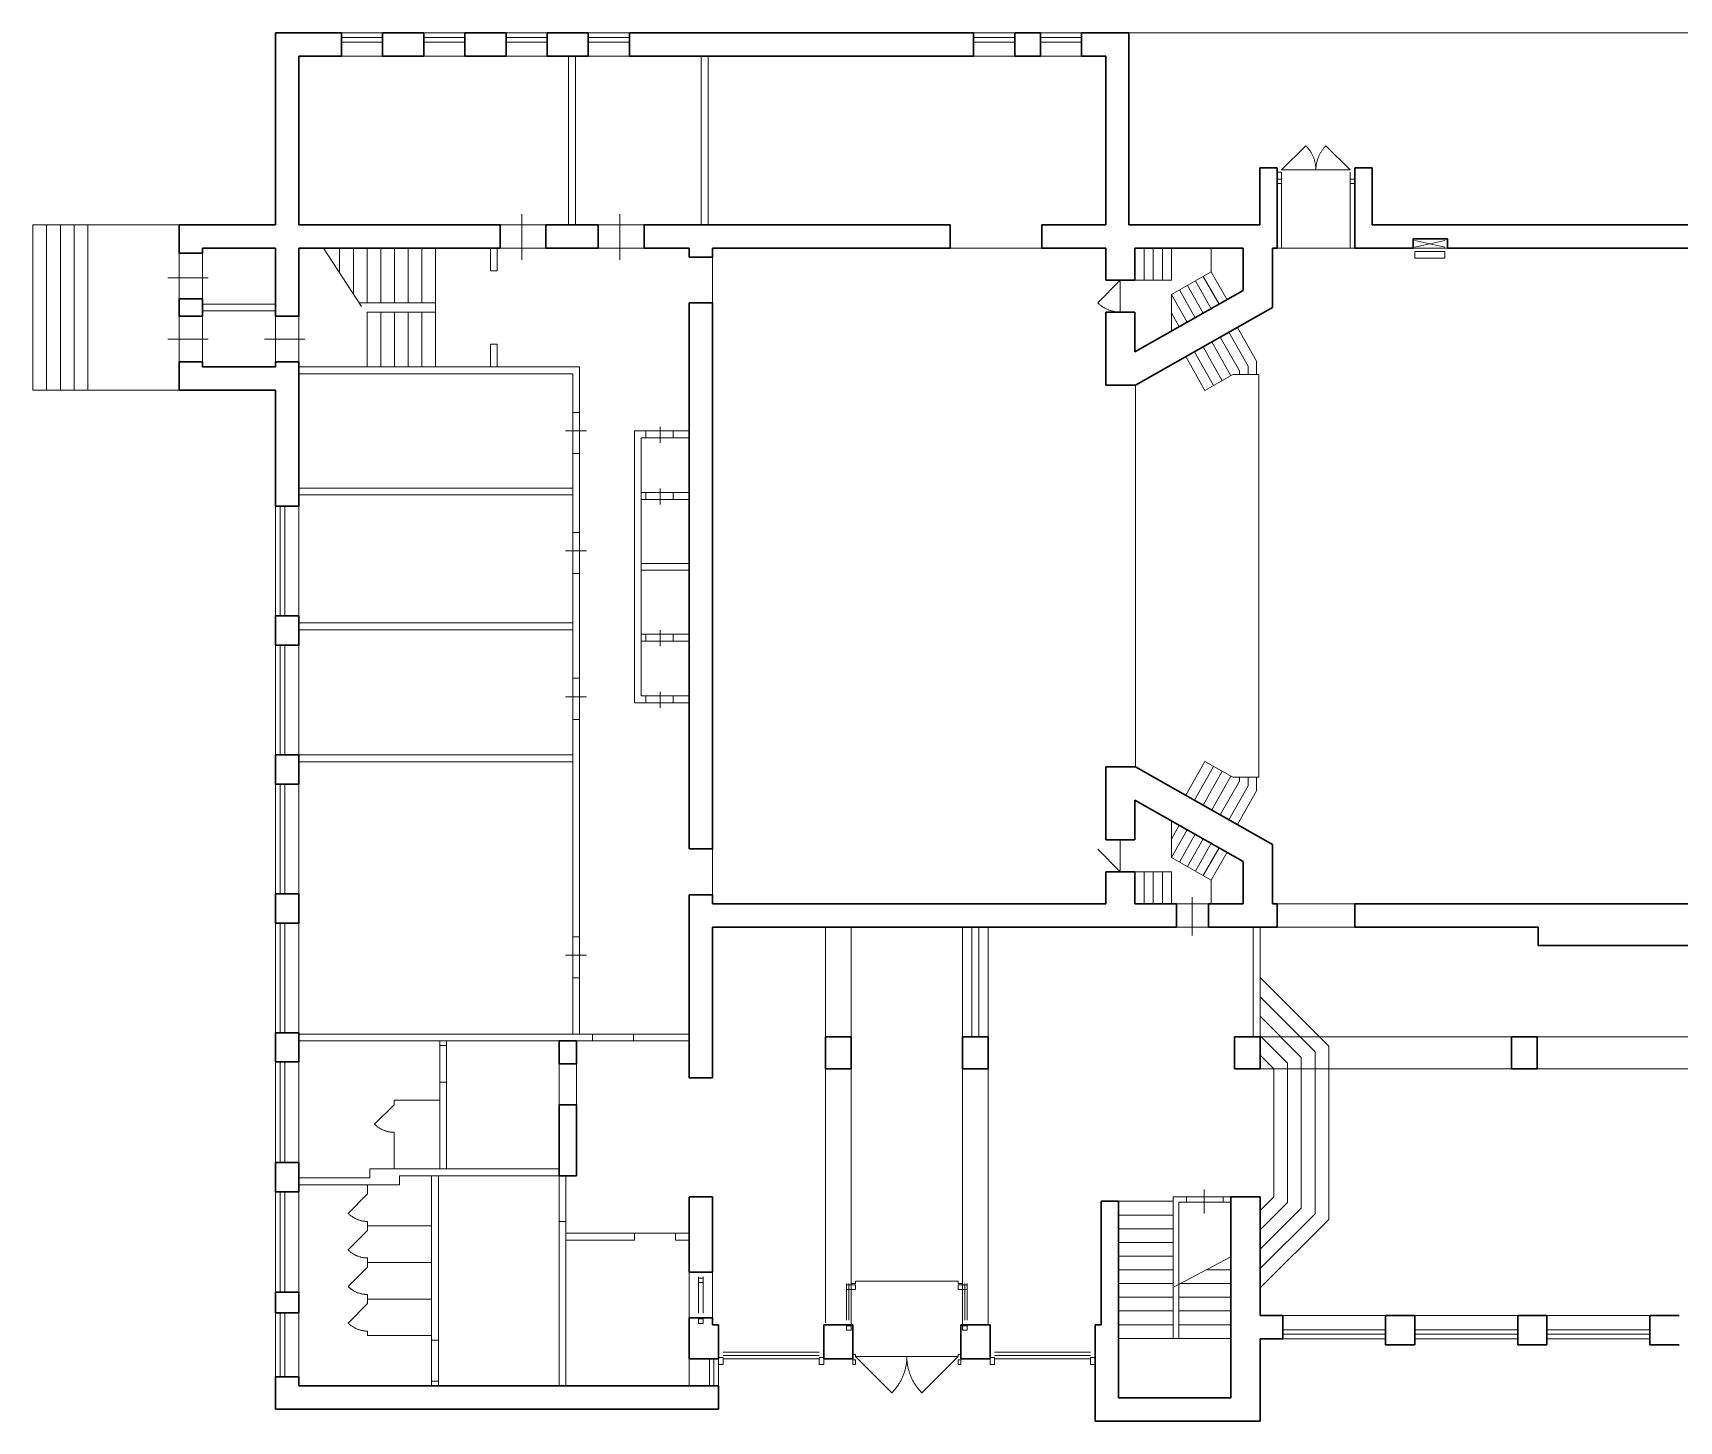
# Model space of a CAD drawing. Header units: metres. Extents: x 10.2 to 70.4, y 20.5 to 55.4.
# Drawn here: x 10.22 to 46.24, y 22.77 to 53.15 of the extents above; entities that cross this region are included whole.
import ezdxf

# ---------------------------------------------------------------- set-up
doc = ezdxf.new("R2010")
doc.units = ezdxf.units.M
doc.header["$MEASUREMENT"] = 0
doc.linetypes.add('DGN Style 3', pattern=[38.235453, 27.311038, -10.924415])

msp = doc.modelspace()

# ---------------------------------------------------------------- linework, layer by layer
at = {"color": 7, "linetype": 'Continuous', "lineweight": 30}
for p, q in [((15.535, 53.153), (16.975, 53.153)), ((15.535, 53.153), (15.535, 48.953)), ((16.975, 53.153), (16.975, 52.643)), ((17.875, 53.153), (17.875, 52.643)), ((17.875, 53.153), (18.775, 53.153)), ((18.775, 53.153), (18.775, 52.643)), ((19.675, 53.153), (19.675, 52.643)), ((19.675, 53.153), (20.575, 53.153)), ((20.575, 53.153), (20.575, 52.643)), ((21.475, 53.153), (21.475, 52.643)), ((21.475, 53.153), (22.375, 53.153)), ((22.375, 53.153), (22.375, 52.643)), ((23.275, 53.153), (23.275, 52.643)), ((23.275, 53.153), (30.805, 53.153)), ((30.805, 53.153), (30.805, 52.643)), ((31.705, 53.153), (32.267, 53.153)), ((31.705, 53.153), (31.705, 52.643)), ((32.267, 53.153), (32.267, 52.643)), ((33.167, 53.153), (33.167, 52.643)), ((33.167, 53.153), (34.205, 53.153)), ((34.205, 53.153), (34.205, 48.953)), ((16.045, 52.643), (16.975, 52.643)), ((16.045, 52.643), (16.045, 48.953)), ((17.875, 52.643), (18.775, 52.643)), ((19.675, 52.643), (20.575, 52.643)), ((21.475, 52.643), (22.375, 52.643)), ((23.275, 52.643), (30.805, 52.643)), ((31.705, 52.643), (32.267, 52.643)), ((33.167, 52.643), (33.695, 52.643)), ((33.695, 52.643), (33.695, 48.953)), ((37.065, 50.203), (37.445, 50.203)), ((37.065, 50.203), (37.065, 48.953)), ((37.445, 50.203), (37.445, 48.443)), ((39.145, 50.203), (39.145, 48.443)), ((39.145, 50.203), (39.525, 50.203)), ((39.525, 50.203), (39.525, 48.953)), ((13.425, 48.953), (15.535, 48.953)), ((13.425, 48.953), (13.425, 48.333)), ((16.045, 48.953), (20.445, 48.953)), ((20.445, 48.953), (20.445, 48.443)), ((21.445, 48.953), (21.445, 48.443)), ((21.445, 48.953), (22.595, 48.953)), ((22.595, 48.953), (22.595, 48.443)), ((23.595, 48.953), (23.595, 48.443)), ((23.595, 48.953), (30.295, 48.953)), ((30.295, 48.953), (30.295, 48.443)), ((32.295, 48.953), (32.295, 48.443)), ((32.295, 48.953), (33.695, 48.953)), ((34.205, 48.953), (37.065, 48.953)), ((39.525, 48.953), (48.815, 48.953)), ((40.425, 48.643), (40.425, 48.443)), ((40.425, 48.643), (41.175, 48.643)), ((41.175, 48.643), (41.175, 48.443)), ((13.935, 48.333), (13.425, 48.333)), ((13.935, 48.443), (15.535, 48.443)), ((13.935, 48.443), (13.935, 48.333)), ((15.535, 48.443), (15.535, 46.953)), ((16.045, 48.443), (16.045, 46.953)), ((16.045, 48.443), (20.445, 48.443)), ((21.445, 48.443), (22.595, 48.443)), ((23.595, 48.443), (24.585, 48.443)), ((24.585, 48.443), (24.585, 48.243)), ((25.095, 48.443), (25.095, 48.243)), ((25.095, 48.443), (30.295, 48.443)), ((32.295, 48.443), (33.695, 48.443)), ((33.695, 48.443), (33.695, 47.743)), ((34.335, 48.443), (34.335, 47.743)), ((34.335, 48.443), (36.705, 48.443)), ((36.705, 48.443), (36.705, 47.516)), ((37.345, 48.443), (37.345, 47.143)), ((37.345, 48.443), (37.445, 48.443)), ((39.145, 48.443), (40.425, 48.443)), ((41.175, 48.443), (49.265, 48.443)), ((24.585, 48.243), (25.095, 48.243)), ((33.695, 47.743), (34.335, 47.743)), ((13.935, 47.333), (13.425, 47.333)), ((13.425, 47.333), (13.425, 46.953)), ((13.935, 47.333), (13.935, 46.953)), ((24.585, 47.243), (25.095, 47.243)), ((24.585, 47.243), (24.585, 35.293)), ((25.095, 47.243), (25.095, 35.293)), ((36.705, 47.516), (34.335, 46.173)), ((13.935, 46.953), (13.425, 46.953)), ((16.045, 46.953), (15.535, 46.953)), ((33.695, 47.043), (34.335, 47.043)), ((33.695, 47.043), (33.695, 45.443)), ((34.335, 47.043), (34.335, 46.173)), ((37.345, 47.143), (34.345, 45.443)), ((13.935, 45.953), (13.425, 45.953)), ((13.425, 45.953), (13.425, 45.333)), ((13.935, 45.953), (13.935, 45.843)), ((15.535, 45.843), (13.935, 45.843)), ((15.535, 45.953), (15.535, 45.843)), ((16.045, 45.953), (15.535, 45.953)), ((16.045, 45.953), (16.045, 42.793)), ((33.695, 45.443), (34.345, 45.443)), ((15.535, 45.333), (13.425, 45.333)), ((15.535, 45.333), (15.535, 42.793)), ((16.045, 42.793), (15.535, 42.793)), ((16.045, 40.393), (15.535, 40.393)), ((15.535, 40.393), (15.535, 39.753)), ((16.045, 40.393), (16.045, 39.753)), ((16.045, 39.753), (15.535, 39.753)), ((16.045, 37.353), (15.535, 37.353)), ((15.535, 37.353), (15.535, 36.713)), ((16.045, 37.353), (16.045, 36.713)), ((33.695, 37.093), (34.345, 37.093)), ((33.695, 35.493), (33.695, 37.093)), ((37.345, 35.393), (34.345, 37.093)), ((16.045, 36.713), (15.535, 36.713)), ((36.705, 35.02), (34.335, 36.363)), ((34.335, 35.493), (34.335, 36.363)), ((33.695, 35.493), (34.335, 35.493)), ((37.345, 34.093), (37.345, 35.393)), ((24.585, 35.293), (25.095, 35.293)), ((36.705, 34.093), (36.705, 35.02)), ((33.695, 34.793), (34.335, 34.793)), ((33.695, 34.093), (33.695, 34.793)), ((34.335, 34.093), (34.335, 34.793)), ((16.045, 34.313), (15.535, 34.313)), ((15.535, 34.313), (15.535, 33.673)), ((16.045, 34.313), (16.045, 33.673)), ((24.585, 34.293), (25.095, 34.293)), ((24.585, 34.293), (24.585, 30.283)), ((25.095, 34.293), (25.095, 34.093)), ((25.095, 34.093), (33.695, 34.093)), ((34.335, 34.093), (35.243, 34.093)), ((35.243, 34.093), (35.243, 33.583)), ((35.943, 34.093), (35.943, 33.583)), ((35.943, 34.093), (36.705, 34.093)), ((37.345, 34.093), (37.445, 34.093)), ((37.445, 33.583), (37.445, 34.093)), ((39.145, 33.583), (39.145, 34.093)), ((39.145, 34.093), (49.265, 34.093)), ((16.045, 33.673), (15.535, 33.673)), ((25.095, 33.583), (35.243, 33.583)), ((25.095, 33.583), (25.095, 30.283)), ((35.943, 33.583), (37.445, 33.583)), ((39.145, 33.583), (43.155, 33.583)), ((43.155, 33.583), (43.155, 33.183)), ((43.155, 33.183), (48.955, 33.183)), ((16.045, 31.273), (15.535, 31.273)), ((15.535, 31.273), (15.535, 30.633)), ((16.045, 31.273), (16.045, 30.633)), ((21.735, 31.093), (21.735, 30.593)), ((21.735, 31.093), (22.115, 31.093)), ((22.115, 31.093), (22.115, 30.593)), ((27.565, 31.183), (28.125, 31.183)), ((27.565, 31.183), (27.565, 30.483)), ((28.125, 31.183), (28.125, 30.483)), ((30.565, 31.183), (31.125, 31.183)), ((30.565, 31.183), (30.565, 30.483)), ((31.125, 31.183), (31.125, 30.483)), ((36.515, 31.183), (37.075, 31.183)), ((36.515, 31.183), (36.515, 30.483)), ((37.075, 31.183), (37.075, 30.483)), ((42.575, 31.183), (43.135, 31.183)), ((42.575, 31.183), (42.575, 30.483)), ((43.135, 31.183), (43.135, 30.483)), ((15.535, 30.633), (16.045, 30.633)), ((21.735, 30.593), (22.115, 30.593)), ((24.585, 30.283), (25.095, 30.283)), ((27.565, 30.483), (28.125, 30.483)), ((30.565, 30.483), (31.125, 30.483)), ((36.515, 30.483), (37.075, 30.483)), ((42.575, 30.483), (43.135, 30.483)), ((21.735, 29.693), (22.115, 29.693)), ((21.735, 29.693), (21.735, 28.143)), ((22.115, 29.693), (22.115, 28.143)), ((15.535, 28.433), (16.045, 28.433)), ((15.535, 28.433), (15.535, 27.793)), ((16.045, 28.433), (16.045, 27.793)), ((21.735, 28.143), (22.115, 28.143)), ((15.535, 27.793), (16.045, 27.793)), ((24.585, 27.683), (25.095, 27.683)), ((24.585, 27.683), (24.585, 26.033)), ((25.095, 27.683), (25.095, 26.033)), ((33.595, 27.583), (33.595, 24.883)), ((33.975, 27.583), (33.595, 27.583)), ((33.975, 27.583), (33.975, 23.283)), ((36.435, 27.683), (37.075, 27.683)), ((36.435, 27.683), (36.435, 23.283)), ((37.075, 27.683), (37.075, 25.083)), ((24.585, 26.033), (25.095, 26.033)), ((15.535, 25.593), (16.045, 25.593)), ((15.535, 25.593), (15.535, 25.143)), ((16.045, 25.593), (16.045, 25.143)), ((15.535, 25.143), (16.045, 25.143)), ((24.585, 25.033), (25.095, 25.033)), ((24.585, 25.033), (24.585, 24.133)), ((25.095, 25.033), (25.095, 24.883)), ((25.095, 24.883), (25.225, 24.883)), ((25.225, 24.883), (25.225, 24.133)), ((27.525, 24.883), (27.525, 24.133)), ((27.525, 24.883), (28.165, 24.883)), ((28.165, 24.883), (28.165, 24.133)), ((30.525, 24.883), (30.525, 24.133)), ((31.165, 24.883), (30.525, 24.883)), ((31.165, 24.883), (31.165, 24.133)), ((33.595, 24.883), (33.465, 24.883)), ((33.465, 24.883), (33.465, 22.773)), ((37.075, 25.083), (37.57, 25.083)), ((37.57, 25.083), (37.57, 24.573)), ((39.82, 25.083), (39.82, 24.443)), ((39.82, 25.083), (40.46, 25.083)), ((40.46, 25.083), (40.46, 24.443)), ((42.71, 25.083), (42.71, 24.443)), ((42.71, 25.083), (43.35, 25.083)), ((43.35, 25.083), (43.35, 24.443)), ((45.6, 25.083), (45.6, 24.443)), ((45.6, 25.083), (46.24, 25.083)), ((37.075, 24.573), (37.57, 24.573)), ((37.075, 24.573), (37.075, 22.773)), ((25.225, 24.133), (24.585, 24.133)), ((27.525, 24.133), (28.165, 24.133)), ((31.165, 24.133), (30.525, 24.133)), ((39.82, 24.443), (40.46, 24.443)), ((42.71, 24.443), (43.35, 24.443)), ((45.6, 24.443), (46.24, 24.443)), ((15.535, 23.743), (16.045, 23.743)), ((15.535, 23.743), (15.535, 23.033)), ((16.045, 23.743), (16.045, 23.543)), ((16.045, 23.543), (25.225, 23.543)), ((25.225, 23.543), (25.225, 23.033)), ((33.975, 23.283), (36.435, 23.283)), ((15.535, 23.033), (25.225, 23.033)), ((33.465, 22.773), (37.075, 22.773))]:
    msp.add_line(p, q, dxfattribs=at)
at = {"color": 7, "linetype": 'Continuous', "lineweight": 0}
for p, q in [((16.975, 53.153), (17.875, 53.153)), ((16.975, 53.053), (17.875, 53.053)), ((16.975, 52.953), (17.875, 52.953)), ((18.775, 53.153), (19.675, 53.153)), ((18.775, 53.053), (19.675, 53.053)), ((18.775, 52.953), (19.675, 52.953)), ((20.575, 53.153), (21.475, 53.153)), ((20.575, 53.053), (21.475, 53.053)), ((20.575, 52.953), (21.475, 52.953)), ((22.375, 53.153), (23.275, 53.153)), ((22.375, 53.053), (23.275, 53.053)), ((22.375, 52.953), (23.275, 52.953)), ((30.805, 53.153), (31.705, 53.153)), ((30.805, 53.053), (31.705, 53.053)), ((30.805, 52.953), (31.705, 52.953)), ((32.267, 53.153), (33.167, 53.153)), ((32.267, 53.053), (33.167, 53.053)), ((32.267, 52.953), (33.167, 52.953)), ((34.205, 53.153), (57.655, 53.153)), ((17.875, 52.643), (16.975, 52.643)), ((19.675, 52.643), (18.775, 52.643)), ((21.475, 52.643), (20.575, 52.643)), ((23.275, 52.643), (22.375, 52.643)), ((31.705, 52.643), (30.805, 52.643)), ((33.167, 52.643), (32.267, 52.643)), ((37.545, 50.153), (38.075, 50.683)), ((38.086, 50.672), (38.075, 50.683)), ((38.097, 50.66), (38.086, 50.672)), ((38.108, 50.648), (38.097, 50.66)), ((38.118, 50.636), (38.108, 50.648)), ((38.128, 50.624), (38.118, 50.636)), ((38.138, 50.612), (38.128, 50.624)), ((38.148, 50.599), (38.138, 50.612)), ((38.157, 50.586), (38.148, 50.599)), ((38.166, 50.573), (38.157, 50.586)), ((38.175, 50.56), (38.166, 50.573)), ((38.183, 50.546), (38.175, 50.56)), ((38.192, 50.533), (38.183, 50.546)), ((38.2, 50.519), (38.192, 50.533)), ((38.207, 50.505), (38.2, 50.519)), ((38.215, 50.491), (38.207, 50.505)), ((38.222, 50.476), (38.215, 50.491)), ((38.228, 50.462), (38.222, 50.476)), ((38.235, 50.447), (38.228, 50.462)), ((38.241, 50.433), (38.235, 50.447)), ((38.247, 50.418), (38.241, 50.433)), ((38.349, 50.433), (38.343, 50.418)), ((38.355, 50.447), (38.349, 50.433)), ((38.361, 50.462), (38.355, 50.447)), ((38.368, 50.476), (38.361, 50.462)), ((38.375, 50.491), (38.368, 50.476)), ((38.382, 50.505), (38.375, 50.491)), ((38.39, 50.519), (38.382, 50.505)), ((38.398, 50.533), (38.39, 50.519)), ((38.406, 50.546), (38.398, 50.533)), ((38.415, 50.56), (38.406, 50.546)), ((38.423, 50.573), (38.415, 50.56)), ((38.432, 50.586), (38.423, 50.573)), ((38.442, 50.599), (38.432, 50.586)), ((38.451, 50.612), (38.442, 50.599)), ((38.461, 50.624), (38.451, 50.612)), ((38.471, 50.636), (38.461, 50.624)), ((38.482, 50.648), (38.471, 50.636)), ((38.492, 50.66), (38.482, 50.648)), ((38.503, 50.672), (38.492, 50.66)), ((38.514, 50.683), (38.503, 50.672)), ((38.514, 50.683), (39.045, 50.153)), ((37.545, 50.153), (39.045, 50.153)), ((38.252, 50.403), (38.247, 50.418)), ((38.257, 50.388), (38.252, 50.403)), ((38.262, 50.373), (38.257, 50.388)), ((38.266, 50.357), (38.262, 50.373)), ((38.271, 50.342), (38.266, 50.357)), ((38.274, 50.326), (38.271, 50.342)), ((38.278, 50.311), (38.274, 50.326)), ((38.281, 50.295), (38.278, 50.311)), ((38.284, 50.28), (38.281, 50.295)), ((38.287, 50.264), (38.284, 50.28)), ((38.289, 50.248), (38.287, 50.264)), ((38.291, 50.232), (38.289, 50.248)), ((38.292, 50.217), (38.291, 50.232)), ((38.293, 50.201), (38.292, 50.217)), ((38.294, 50.185), (38.293, 50.201)), ((38.295, 50.169), (38.294, 50.185)), ((38.296, 50.201), (38.295, 50.185)), ((38.295, 50.185), (38.295, 50.169)), ((38.295, 50.153), (38.295, 50.169)), ((38.295, 50.169), (38.295, 50.153)), ((38.298, 50.217), (38.296, 50.201)), ((38.299, 50.232), (38.298, 50.217)), ((38.301, 50.248), (38.299, 50.232)), ((38.303, 50.264), (38.301, 50.248)), ((38.306, 50.28), (38.303, 50.264)), ((38.308, 50.295), (38.306, 50.28)), ((38.312, 50.311), (38.308, 50.295)), ((38.315, 50.326), (38.312, 50.311)), ((38.319, 50.342), (38.315, 50.326)), ((38.323, 50.357), (38.319, 50.342)), ((38.328, 50.373), (38.323, 50.357)), ((38.333, 50.388), (38.328, 50.373)), ((38.338, 50.403), (38.333, 50.388)), ((38.343, 50.418), (38.338, 50.403)), ((20.918, 49.186), (20.918, 48.186)), ((23.068, 49.186), (23.068, 48.186)), ((13.425, 48.953), (10.225, 48.953)), ((10.225, 48.953), (10.225, 45.333)), ((10.525, 48.953), (10.525, 45.333)), ((10.825, 48.953), (10.825, 45.333)), ((11.125, 48.953), (11.125, 45.333)), ((11.425, 48.953), (11.425, 45.333)), ((20.445, 48.953), (21.445, 48.953)), ((22.595, 48.953), (23.595, 48.953)), ((13.425, 48.333), (13.425, 47.333)), ((13.935, 47.333), (13.935, 48.333)), ((17.417, 47.167), (16.584, 48.443)), ((16.935, 48.443), (16.935, 47.906)), ((17.235, 48.443), (17.235, 47.446)), ((17.535, 48.443), (17.535, 47.243)), ((17.835, 48.443), (17.835, 47.243)), ((18.135, 48.443), (18.135, 47.243)), ((18.435, 48.443), (18.435, 47.243)), ((18.735, 48.443), (18.735, 47.243)), ((19.035, 48.443), (19.035, 45.843)), ((21.445, 48.443), (20.445, 48.443)), ((23.595, 48.443), (22.595, 48.443)), ((30.295, 48.443), (32.295, 48.443)), ((34.535, 48.443), (34.535, 47.743)), ((34.735, 48.443), (34.735, 47.743)), ((34.935, 48.443), (34.935, 47.743)), ((35.135, 48.443), (35.135, 47.743)), ((36.005, 48.443), (36.005, 47.924)), ((37.545, 48.443), (39.045, 48.443)), ((40.425, 48.443), (41.175, 48.443)), ((40.459, 48.611), (41.114, 48.462)), ((41.114, 48.611), (40.459, 48.462)), ((25.095, 48.243), (25.095, 47.243)), ((36.005, 47.924), (35.135, 47.431)), ((36.005, 47.924), (36.35, 47.315)), ((14.062, 47.792), (13.179, 47.792)), ((34.015, 47.743), (33.52, 47.248)), ((34.015, 47.743), (34.015, 47.043)), ((34.335, 47.743), (35.135, 47.743)), ((35.483, 47.628), (35.828, 47.019)), ((35.657, 47.727), (36.002, 47.118)), ((35.831, 47.825), (36.176, 47.216)), ((17.367, 47.243), (19.035, 47.243)), ((33.52, 47.248), (33.531, 47.237)), ((33.531, 47.237), (33.542, 47.227)), ((33.542, 47.227), (33.553, 47.217)), ((33.553, 47.217), (33.565, 47.207)), ((33.565, 47.207), (33.577, 47.197)), ((33.577, 47.197), (33.589, 47.188)), ((33.589, 47.188), (33.601, 47.178)), ((35.132, 46.625), (35.135, 47.431)), ((35.135, 47.431), (35.48, 46.822)), ((35.309, 47.529), (35.654, 46.92)), ((13.425, 46.953), (13.425, 45.953)), ((13.935, 46.953), (13.935, 45.953)), ((15.535, 46.953), (15.535, 45.953)), ((16.045, 46.953), (16.045, 45.953)), ((17.535, 47.043), (17.535, 45.843)), ((17.535, 47.043), (19.035, 47.043)), ((17.835, 47.043), (17.835, 45.843)), ((18.135, 47.043), (18.135, 45.843)), ((18.435, 47.043), (18.435, 45.843)), ((18.735, 47.043), (18.735, 45.843)), ((33.601, 47.178), (33.613, 47.17)), ((33.613, 47.17), (33.626, 47.161)), ((33.626, 47.161), (33.639, 47.153)), ((33.639, 47.153), (33.652, 47.145)), ((33.652, 47.145), (33.665, 47.137)), ((33.665, 47.137), (33.678, 47.129)), ((33.678, 47.129), (33.692, 47.122)), ((33.692, 47.122), (33.705, 47.115)), ((33.705, 47.115), (33.719, 47.109)), ((33.719, 47.109), (33.733, 47.102)), ((33.733, 47.102), (33.747, 47.096)), ((33.747, 47.096), (33.761, 47.091)), ((33.761, 47.091), (33.775, 47.085)), ((33.775, 47.085), (33.79, 47.08)), ((33.79, 47.08), (33.804, 47.075)), ((33.804, 47.075), (33.819, 47.071)), ((33.819, 47.071), (33.834, 47.067)), ((33.834, 47.067), (33.848, 47.063)), ((33.848, 47.063), (33.863, 47.06)), ((33.863, 47.06), (33.878, 47.056)), ((33.878, 47.056), (33.893, 47.054)), ((33.893, 47.054), (33.908, 47.051)), ((33.908, 47.051), (33.923, 47.049)), ((33.923, 47.049), (33.939, 47.047)), ((33.939, 47.047), (33.954, 47.046)), ((33.954, 47.046), (33.969, 47.044)), ((33.969, 47.044), (33.984, 47.044)), ((33.984, 47.044), (34, 47.043)), ((34, 47.043), (34.015, 47.043)), ((35.133, 47.028), (35.306, 46.723)), ((36.621, 45.756), (36.202, 46.495)), ((36.81, 45.863), (36.391, 46.602)), ((36.998, 45.97), (36.579, 46.709)), ((14.062, 46.447), (13.179, 46.447)), ((16.172, 46.447), (15.289, 46.447)), ((36.056, 45.435), (35.637, 46.175)), ((36.244, 45.542), (35.825, 46.282)), ((36.433, 45.649), (36.014, 46.389)), ((35.867, 45.329), (35.448, 46.068)), ((36.621, 45.756), (36.621, 45.674)), ((36.81, 45.863), (36.81, 45.674)), ((36.998, 45.97), (36.998, 45.674)), ((34.345, 45.443), (34.345, 37.093)), ((36.476, 45.674), (35.867, 45.329)), ((36.476, 45.674), (37.046, 45.674)), ((13.425, 45.333), (10.225, 45.333)), ((22.035, 44.846), (22.035, 43.946)), ((22.185, 43.946), (22.185, 44.846)), ((21.877, 44.442), (22.338, 44.442)), ((24.235, 44.443), (23.635, 44.443)), ((23.946, 44.533), (23.946, 44.184)), ((23.635, 44.293), (24.235, 44.293)), ((24.235, 43.093), (23.635, 43.093)), ((23.635, 42.943), (24.235, 42.943)), ((23.946, 43.183), (23.946, 42.834)), ((15.535, 42.793), (15.535, 40.393)), ((15.635, 42.793), (15.635, 40.393)), ((15.735, 42.793), (15.735, 40.393)), ((16.045, 42.793), (16.045, 40.393)), ((22.035, 42.222), (22.035, 41.322)), ((22.185, 41.322), (22.185, 42.222)), ((21.877, 41.818), (22.338, 41.818)), ((24.235, 39.993), (23.635, 39.993)), ((23.946, 40.083), (23.946, 39.734)), ((15.535, 39.753), (15.535, 37.353)), ((15.635, 39.753), (15.635, 37.353)), ((15.735, 39.753), (15.735, 37.353)), ((16.045, 39.753), (16.045, 37.353)), ((23.635, 39.843), (24.235, 39.843)), ((22.035, 39.03), (22.035, 38.13)), ((22.185, 38.13), (22.185, 39.03)), ((21.877, 38.626), (22.338, 38.626)), ((24.235, 38.643), (23.635, 38.643)), ((23.946, 38.733), (23.946, 38.384)), ((23.635, 38.493), (24.235, 38.493)), ((35.867, 37.207), (35.448, 36.468)), ((36.056, 37.1), (35.637, 36.361)), ((36.476, 36.862), (35.867, 37.207)), ((36.244, 36.994), (35.825, 36.254)), ((36.433, 36.887), (36.014, 36.147)), ((36.621, 36.78), (36.202, 36.04)), ((36.476, 36.862), (37.046, 36.862)), ((36.621, 36.78), (36.621, 36.862)), ((36.81, 36.673), (36.81, 36.862)), ((36.998, 36.566), (36.998, 36.862)), ((15.535, 36.713), (15.535, 34.313)), ((15.635, 36.713), (15.635, 34.313)), ((15.735, 36.713), (15.735, 34.313)), ((16.045, 36.713), (16.045, 34.313)), ((36.81, 36.673), (36.391, 35.934)), ((36.998, 36.566), (36.579, 35.827)), ((35.132, 35.911), (35.135, 35.105)), ((35.133, 35.508), (35.306, 35.813)), ((35.135, 35.105), (35.48, 35.714)), ((34.015, 34.793), (34.015, 35.493)), ((35.309, 35.006), (35.654, 35.616)), ((35.483, 34.908), (35.828, 35.517)), ((35.657, 34.809), (36.002, 35.418)), ((35.831, 34.711), (36.176, 35.32)), ((25.095, 35.293), (25.095, 34.293)), ((34.015, 34.793), (33.52, 35.288)), ((36.005, 34.612), (35.135, 35.105)), ((36.005, 34.612), (36.35, 35.221)), ((34.335, 34.793), (35.135, 34.793)), ((34.535, 34.093), (34.535, 34.793)), ((34.735, 34.093), (34.735, 34.793)), ((34.935, 34.093), (34.935, 34.793)), ((35.135, 34.093), (35.135, 34.793)), ((36.005, 34.093), (36.005, 34.612)), ((35.586, 33.402), (35.586, 34.237)), ((35.243, 34.093), (35.943, 34.093)), ((37.445, 34.093), (39.145, 34.093)), ((15.535, 33.673), (15.535, 31.273)), ((15.635, 33.673), (15.635, 31.273)), ((15.735, 33.673), (15.735, 31.273)), ((16.045, 33.673), (16.045, 31.273)), ((27.565, 33.583), (27.565, 24.922)), ((28.125, 33.583), (28.125, 24.883)), ((30.565, 24.883), (30.565, 33.583)), ((31.125, 33.583), (31.125, 24.883)), ((35.943, 33.583), (35.243, 33.583)), ((37.445, 33.583), (39.145, 33.583)), ((22.035, 33.37), (22.035, 32.47)), ((22.185, 32.47), (22.185, 33.37)), ((21.877, 32.966), (22.338, 32.966)), ((38.575, 30.98), (37.075, 32.48)), ((38.275, 30.856), (37.075, 32.056)), ((37.975, 30.731), (37.075, 31.631)), ((19.125, 30.993), (19.125, 30.193)), ((19.275, 30.193), (19.275, 30.993)), ((22.465, 31.243), (23.365, 31.243)), ((22.465, 31.093), (23.365, 31.093)), ((37.675, 30.607), (37.075, 31.207)), ((37.075, 31.183), (57.655, 31.183)), ((38.575, 30.98), (38.575, 27.186)), ((15.535, 30.633), (15.535, 28.433)), ((15.635, 30.633), (15.635, 28.433)), ((15.735, 30.633), (15.735, 28.433)), ((16.045, 30.633), (16.045, 28.433)), ((37.375, 30.483), (37.075, 30.783)), ((37.975, 30.731), (37.975, 27.434)), ((38.275, 30.856), (38.275, 27.31)), ((21.735, 30.593), (21.735, 29.693)), ((22.115, 30.593), (22.115, 29.693)), ((37.075, 30.483), (57.655, 30.483)), ((37.375, 30.483), (37.375, 27.683)), ((37.675, 30.607), (37.675, 27.559)), ((21.735, 28.143), (21.735, 27.143)), ((21.885, 27.143), (21.885, 28.143)), ((15.535, 27.793), (15.535, 25.593)), ((15.635, 27.793), (15.635, 25.593)), ((15.735, 27.793), (15.735, 25.593)), ((16.045, 27.793), (16.045, 25.593)), ((35.852, 27.84), (35.852, 27.314)), ((33.975, 27.583), (35.175, 27.583)), ((35.465, 27.683), (36.265, 27.683)), ((36.265, 27.563), (35.465, 27.563)), ((37.375, 27.683), (37.075, 27.383)), ((37.675, 27.559), (37.075, 26.959)), ((37.975, 27.434), (37.075, 26.534)), ((33.975, 27.283), (35.175, 27.283)), ((38.275, 27.31), (37.075, 26.11)), ((38.575, 27.186), (37.075, 25.686)), ((24.285, 26.883), (23.385, 26.883)), ((33.975, 26.983), (35.175, 26.983)), ((33.975, 26.683), (35.175, 26.683)), ((33.975, 26.383), (35.175, 26.383)), ((36.435, 26.371), (35.196, 25.711)), ((24.585, 26.033), (24.585, 25.033)), ((24.79, 25.133), (24.79, 25.933)), ((24.89, 25.933), (24.89, 25.133)), ((25.095, 26.033), (25.095, 25.033)), ((33.975, 26.083), (35.175, 26.083)), ((35.894, 26.083), (36.435, 26.083)), ((28.025, 24.983), (28.025, 25.783)), ((28.075, 25.783), (28.075, 24.983)), ((28.225, 25.783), (28.125, 25.783)), ((28.225, 25.833), (30.465, 25.833)), ((28.225, 25.833), (28.225, 25.783)), ((30.465, 25.783), (30.465, 25.833)), ((30.565, 25.783), (30.465, 25.783)), ((30.615, 25.783), (30.615, 24.983)), ((30.665, 24.983), (30.665, 25.783)), ((33.975, 25.783), (35.175, 25.783)), ((35.331, 25.783), (36.435, 25.783)), ((33.975, 25.483), (35.175, 25.483)), ((35.295, 25.483), (36.435, 25.483)), ((15.535, 23.743), (15.535, 25.143)), ((15.635, 23.743), (15.635, 25.143)), ((15.735, 23.743), (15.735, 25.143)), ((16.045, 25.143), (16.045, 23.743)), ((28.125, 24.883), (28.165, 24.883)), ((28.165, 24.883), (28.165, 24.233)), ((30.525, 24.233), (30.525, 24.883)), ((30.525, 24.883), (30.565, 24.883)), ((33.975, 25.183), (35.175, 25.183)), ((33.975, 24.883), (35.175, 24.883)), ((35.295, 25.183), (36.435, 25.183)), ((35.308, 24.883), (36.435, 24.883)), ((37.57, 25.083), (39.82, 25.083)), ((40.46, 25.083), (42.71, 25.083)), ((43.35, 25.083), (45.6, 25.083)), ((18.945, 24.543), (18.945, 23.643)), ((19.095, 23.643), (19.095, 24.543)), ((33.975, 24.583), (36.435, 24.583)), ((39.82, 24.773), (37.57, 24.773)), ((39.82, 24.673), (37.57, 24.673)), ((39.82, 24.573), (37.57, 24.573)), ((42.71, 24.773), (40.46, 24.773)), ((42.71, 24.673), (40.46, 24.673)), ((42.71, 24.573), (40.46, 24.573)), ((45.6, 24.773), (43.35, 24.773)), ((45.6, 24.673), (43.35, 24.673)), ((45.6, 24.573), (43.35, 24.573)), ((24.585, 24.133), (24.585, 23.543)), ((25.025, 24.133), (25.025, 23.543)), ((25.125, 24.133), (25.125, 23.543)), ((25.225, 24.133), (25.225, 23.543)), ((27.425, 24.283), (25.325, 24.283)), ((27.425, 24.208), (25.325, 24.208)), ((27.425, 24.133), (25.325, 24.133)), ((28.165, 24.233), (28.225, 24.233)), ((28.225, 24.233), (28.225, 24.183)), ((28.225, 24.183), (29.017, 23.391)), ((28.225, 24.183), (30.465, 24.183)), ((29.343, 24.126), (29.344, 24.145)), ((29.344, 24.145), (29.345, 24.164)), ((29.345, 24.164), (29.345, 24.183)), ((29.345, 24.183), (29.345, 24.164)), ((29.345, 24.164), (29.345, 24.145)), ((29.345, 24.145), (29.346, 24.126)), ((30.465, 24.183), (29.673, 23.391)), ((30.465, 24.233), (30.525, 24.233)), ((30.465, 24.183), (30.465, 24.233)), ((30.465, 24.233), (30.465, 24.233)), ((31.265, 24.283), (33.365, 24.283)), ((31.265, 24.208), (33.365, 24.208)), ((31.265, 24.133), (33.365, 24.133)), ((29.26, 23.754), (29.267, 23.772)), ((29.267, 23.772), (29.274, 23.79)), ((29.274, 23.79), (29.28, 23.808)), ((29.28, 23.808), (29.286, 23.826)), ((29.286, 23.826), (29.292, 23.844)), ((29.292, 23.844), (29.298, 23.862)), ((29.298, 23.862), (29.303, 23.881)), ((29.303, 23.881), (29.308, 23.899)), ((29.308, 23.899), (29.313, 23.918)), ((29.313, 23.918), (29.317, 23.936)), ((29.317, 23.936), (29.321, 23.955)), ((29.321, 23.955), (29.325, 23.974)), ((29.325, 23.974), (29.329, 23.993)), ((29.329, 23.993), (29.332, 24.012)), ((29.332, 24.012), (29.334, 24.03)), ((29.334, 24.03), (29.337, 24.049)), ((29.337, 24.049), (29.339, 24.068)), ((29.339, 24.068), (29.341, 24.087)), ((29.341, 24.087), (29.342, 24.107)), ((29.342, 24.107), (29.343, 24.126)), ((29.346, 24.126), (29.347, 24.107)), ((29.347, 24.107), (29.349, 24.087)), ((29.349, 24.087), (29.351, 24.068)), ((29.351, 24.068), (29.353, 24.049)), ((29.353, 24.049), (29.355, 24.03)), ((29.355, 24.03), (29.358, 24.012)), ((29.358, 24.012), (29.361, 23.993)), ((29.361, 23.993), (29.365, 23.974)), ((29.365, 23.974), (29.368, 23.955)), ((29.368, 23.955), (29.372, 23.936)), ((29.372, 23.936), (29.377, 23.918)), ((29.377, 23.918), (29.381, 23.899)), ((29.381, 23.899), (29.386, 23.881)), ((29.386, 23.881), (29.392, 23.862)), ((29.392, 23.862), (29.397, 23.844)), ((29.397, 23.844), (29.403, 23.826)), ((29.403, 23.826), (29.409, 23.808)), ((29.409, 23.808), (29.416, 23.79)), ((29.416, 23.79), (29.423, 23.772)), ((29.423, 23.772), (29.43, 23.754)), ((29.03, 23.405), (29.043, 23.418)), ((29.043, 23.418), (29.056, 23.433)), ((29.056, 23.433), (29.069, 23.447)), ((29.069, 23.447), (29.081, 23.461)), ((29.081, 23.461), (29.094, 23.476)), ((29.094, 23.476), (29.106, 23.491)), ((29.106, 23.491), (29.117, 23.506)), ((29.117, 23.506), (29.129, 23.522)), ((29.129, 23.522), (29.14, 23.537)), ((29.14, 23.537), (29.151, 23.553)), ((29.151, 23.553), (29.161, 23.569)), ((29.161, 23.569), (29.172, 23.585)), ((29.172, 23.585), (29.182, 23.601)), ((29.182, 23.601), (29.192, 23.617)), ((29.192, 23.617), (29.201, 23.634)), ((29.201, 23.634), (29.21, 23.651)), ((29.21, 23.651), (29.219, 23.668)), ((29.219, 23.668), (29.228, 23.685)), ((29.228, 23.685), (29.236, 23.702)), ((29.236, 23.702), (29.244, 23.719)), ((29.244, 23.719), (29.252, 23.737)), ((29.252, 23.737), (29.26, 23.754)), ((29.43, 23.754), (29.438, 23.737)), ((29.438, 23.737), (29.445, 23.719)), ((29.445, 23.719), (29.453, 23.702)), ((29.453, 23.702), (29.462, 23.685)), ((29.462, 23.685), (29.47, 23.668)), ((29.47, 23.668), (29.479, 23.651)), ((29.479, 23.651), (29.489, 23.634)), ((29.489, 23.634), (29.498, 23.617)), ((29.498, 23.617), (29.508, 23.601)), ((29.508, 23.601), (29.518, 23.585)), ((29.518, 23.585), (29.528, 23.569)), ((29.528, 23.569), (29.539, 23.553)), ((29.539, 23.553), (29.55, 23.537)), ((29.55, 23.537), (29.561, 23.522)), ((29.561, 23.522), (29.572, 23.506)), ((29.572, 23.506), (29.584, 23.491)), ((29.584, 23.491), (29.596, 23.476)), ((29.596, 23.476), (29.608, 23.461)), ((29.608, 23.461), (29.621, 23.447)), ((29.621, 23.447), (29.633, 23.433)), ((29.633, 23.433), (29.646, 23.418)), ((29.646, 23.418), (29.659, 23.405)), ((29.017, 23.391), (29.03, 23.405)), ((29.659, 23.405), (29.673, 23.391))]:
    msp.add_line(p, q, dxfattribs=at)
at = {"color": 7, "linetype": 'Continuous', "lineweight": 13}
for p, q in [((21.945, 52.643), (21.945, 48.953)), ((22.095, 52.643), (22.095, 48.953)), ((24.845, 52.643), (24.845, 48.953)), ((24.995, 52.643), (24.995, 48.953)), ((37.545, 50.103), (37.445, 50.103)), ((37.545, 50.103), (37.545, 48.443)), ((39.045, 50.103), (39.045, 48.443)), ((20.235, 48.443), (20.235, 47.943)), ((20.385, 48.443), (20.385, 47.943)), ((37.445, 48.443), (37.545, 48.443)), ((39.145, 48.443), (39.045, 48.443)), ((20.235, 47.943), (20.385, 47.943)), ((13.935, 47.218), (15.535, 47.218)), ((13.935, 47.068), (15.535, 47.068)), ((20.235, 46.343), (20.385, 46.343)), ((20.235, 46.343), (20.235, 45.843)), ((20.385, 46.343), (20.385, 45.843)), ((16.045, 45.843), (22.185, 45.843)), ((22.185, 45.843), (22.185, 44.846)), ((16.045, 45.693), (22.035, 45.693)), ((22.035, 45.693), (22.035, 44.846)), ((37.046, 36.862), (37.046, 45.674)), ((22.035, 44.846), (22.185, 44.846)), ((23.385, 44.443), (23.635, 44.443)), ((23.385, 44.443), (23.385, 38.493)), ((23.635, 44.443), (23.635, 44.293)), ((24.235, 44.443), (24.235, 44.293)), ((24.235, 44.443), (24.585, 44.443)), ((22.035, 43.946), (22.185, 43.946)), ((22.035, 43.946), (22.035, 42.222)), ((22.185, 43.946), (22.185, 42.222)), ((23.535, 44.293), (23.535, 38.643)), ((23.535, 44.293), (23.635, 44.293)), ((24.235, 44.293), (24.585, 44.293)), ((16.045, 43.193), (22.035, 43.193)), ((16.045, 43.043), (22.035, 43.043)), ((23.535, 43.093), (23.635, 43.093)), ((23.535, 42.943), (23.635, 42.943)), ((23.635, 43.093), (23.635, 42.943)), ((24.235, 43.093), (24.585, 43.093)), ((24.235, 43.093), (24.235, 42.943)), ((24.235, 42.943), (24.585, 42.943)), ((22.035, 42.222), (22.185, 42.222)), ((23.535, 41.543), (24.585, 41.543)), ((22.035, 41.322), (22.185, 41.322)), ((22.035, 41.322), (22.035, 39.03)), ((22.185, 41.322), (22.185, 39.03)), ((23.535, 41.393), (24.585, 41.393)), ((16.045, 40.243), (22.035, 40.243)), ((16.045, 40.093), (22.035, 40.093)), ((23.535, 39.993), (23.635, 39.993)), ((23.635, 39.993), (23.635, 39.843)), ((24.235, 39.993), (24.235, 39.843)), ((24.235, 39.993), (24.585, 39.993)), ((23.535, 39.843), (23.635, 39.843)), ((24.235, 39.843), (24.585, 39.843)), ((22.035, 39.03), (22.185, 39.03)), ((23.535, 38.643), (23.635, 38.643)), ((23.635, 38.643), (23.635, 38.493)), ((24.235, 38.643), (24.585, 38.643)), ((24.235, 38.643), (24.235, 38.493)), ((23.385, 38.493), (23.635, 38.493)), ((24.235, 38.493), (24.585, 38.493)), ((22.035, 38.13), (22.185, 38.13)), ((22.035, 38.13), (22.035, 33.37)), ((22.185, 38.13), (22.185, 33.37)), ((16.045, 37.353), (22.035, 37.353)), ((16.045, 37.203), (22.035, 37.203)), ((30.77, 31.183), (30.77, 33.583)), ((30.92, 31.183), (30.92, 33.583)), ((36.925, 31.183), (36.925, 33.583)), ((37.075, 31.183), (37.075, 33.583)), ((22.035, 33.37), (22.185, 33.37)), ((22.035, 32.47), (22.185, 32.47)), ((22.035, 32.47), (22.035, 31.243)), ((22.185, 32.47), (22.185, 31.243)), ((16.045, 31.243), (22.465, 31.243)), ((16.045, 31.093), (22.465, 31.093)), ((19.125, 31.093), (19.125, 30.993)), ((19.125, 30.993), (19.275, 30.993)), ((19.275, 31.093), (19.275, 30.993)), ((22.465, 31.243), (22.465, 31.093)), ((23.365, 31.243), (23.365, 31.093)), ((23.365, 31.243), (24.585, 31.243)), ((23.365, 31.093), (24.585, 31.093)), ((19.125, 30.193), (19.275, 30.193)), ((19.125, 30.193), (19.125, 28.293)), ((19.275, 30.193), (19.275, 28.293)), ((18.125, 29.693), (17.701, 29.269)), ((18.125, 29.793), (19.125, 29.793)), ((18.125, 29.793), (18.125, 29.693)), ((18.125, 29.093), (18.125, 28.293)), ((16.045, 28.093), (17.595, 28.093)), ((17.595, 28.293), (21.735, 28.293)), ((17.595, 28.293), (17.595, 28.093)), ((18.245, 28.143), (21.735, 28.143)), ((18.245, 28.143), (18.245, 27.943)), ((18.945, 28.143), (18.945, 24.543)), ((19.095, 28.143), (19.095, 24.543)), ((16.045, 27.943), (18.245, 27.943)), ((17.545, 27.743), (17.121, 27.319)), ((17.545, 27.943), (17.545, 27.743)), ((35.175, 27.683), (35.175, 24.583)), ((35.465, 27.683), (35.175, 27.683)), ((35.295, 27.563), (35.295, 24.583)), ((35.465, 27.563), (35.295, 27.563)), ((35.465, 27.563), (35.465, 27.683)), ((36.435, 27.683), (36.265, 27.683)), ((36.265, 27.563), (36.265, 27.683)), ((36.435, 27.563), (36.265, 27.563)), ((17.545, 27.143), (17.545, 26.943)), ((18.945, 27.043), (17.545, 27.043)), ((21.735, 27.143), (21.885, 27.143)), ((21.735, 27.143), (21.735, 23.543)), ((21.885, 27.143), (21.885, 23.543)), ((17.545, 26.943), (17.121, 26.519)), ((21.885, 26.883), (23.385, 26.883)), ((21.885, 26.733), (23.385, 26.733)), ((23.385, 26.883), (23.385, 26.733)), ((24.285, 26.883), (24.285, 26.733)), ((24.285, 26.883), (24.585, 26.883)), ((24.285, 26.733), (24.585, 26.733)), ((17.545, 26.343), (17.545, 26.143)), ((17.545, 26.143), (17.121, 25.719)), ((18.945, 26.243), (17.545, 26.243)), ((17.545, 25.343), (17.121, 24.919)), ((17.545, 25.543), (17.545, 25.343)), ((18.945, 25.443), (17.545, 25.443)), ((17.545, 24.743), (17.545, 24.643)), ((18.945, 24.643), (17.545, 24.643)), ((18.945, 24.543), (19.095, 24.543)), ((18.945, 23.643), (19.095, 23.643)), ((18.945, 23.643), (18.945, 23.543)), ((19.095, 23.643), (19.095, 23.543))]:
    msp.add_line(p, q, dxfattribs=at)
at = {"color": 7, "linetype": 'Continuous', "lineweight": 0, "extrusion": (2e-16, 0.070319, 0.997525)}
for p, q in [((37.445, 49.955, -3.521), (37.545, 49.955, -3.521)), ((37.445, 49.855, -3.514), (37.445, 49.955, -3.521)), ((37.545, 49.855, -3.514), (37.445, 49.855, -3.514)), ((37.545, 49.955, -3.521), (37.545, 49.855, -3.514)), ((39.045, 49.955, -3.521), (39.145, 49.955, -3.521)), ((39.045, 49.855, -3.514), (39.045, 49.955, -3.521)), ((39.145, 49.855, -3.514), (39.045, 49.855, -3.514)), ((39.145, 49.955, -3.521), (39.145, 49.855, -3.514)), ((40.459, 48.37, -3.41), (41.114, 48.37, -3.41)), ((40.459, 48.223, -3.399), (40.459, 48.37, -3.41)), ((41.114, 48.37, -3.41), (41.114, 48.223, -3.399)), ((41.114, 48.223, -3.399), (40.459, 48.223, -3.399)), ((24.79, 25.904, -1.826), (24.89, 25.904, -1.826)), ((24.79, 25.805, -1.819), (24.79, 25.904, -1.826)), ((24.89, 25.805, -1.819), (24.79, 25.805, -1.819)), ((24.89, 25.904, -1.826), (24.89, 25.805, -1.819)), ((24.79, 25.009, -1.763), (24.89, 25.009, -1.763)), ((24.79, 24.909, -1.756), (24.79, 25.009, -1.763)), ((24.89, 24.909, -1.756), (24.79, 24.909, -1.756)), ((24.89, 25.009, -1.763), (24.89, 24.909, -1.756))]:
    msp.add_line(p, q, dxfattribs=at)
at = {"color": 7, "linetype": 'DGN Style 3', "lineweight": 0}
for p, q in [((17.701, 29.269), (17.71, 29.259)), ((17.71, 29.259), (17.721, 29.25)), ((17.721, 29.25), (17.731, 29.24)), ((17.731, 29.24), (17.742, 29.231)), ((17.742, 29.231), (17.752, 29.223)), ((17.752, 29.223), (17.763, 29.214)), ((17.763, 29.214), (17.774, 29.206)), ((17.774, 29.206), (17.786, 29.198)), ((17.786, 29.198), (17.797, 29.19)), ((17.797, 29.19), (17.809, 29.183)), ((17.809, 29.183), (17.821, 29.176)), ((17.821, 29.176), (17.833, 29.169)), ((17.833, 29.169), (17.845, 29.162)), ((17.845, 29.162), (17.857, 29.156)), ((17.857, 29.156), (17.87, 29.15)), ((17.87, 29.15), (17.882, 29.144)), ((17.882, 29.144), (17.895, 29.139)), ((17.895, 29.139), (17.908, 29.133)), ((17.908, 29.133), (17.921, 29.129)), ((17.921, 29.129), (17.934, 29.124)), ((17.934, 29.124), (17.947, 29.12)), ((17.947, 29.12), (17.961, 29.116)), ((17.961, 29.116), (17.974, 29.112)), ((17.974, 29.112), (17.987, 29.109)), ((17.987, 29.109), (18.001, 29.106)), ((18.001, 29.106), (18.015, 29.103)), ((18.015, 29.103), (18.028, 29.101)), ((18.028, 29.101), (18.042, 29.099)), ((18.042, 29.099), (18.056, 29.097)), ((18.056, 29.097), (18.069, 29.096)), ((18.069, 29.096), (18.083, 29.094)), ((18.083, 29.094), (18.097, 29.094)), ((18.097, 29.094), (18.111, 29.093)), ((18.111, 29.093), (18.125, 29.093)), ((17.121, 27.319), (17.13, 27.309)), ((17.13, 27.309), (17.141, 27.3)), ((17.141, 27.3), (17.151, 27.29)), ((17.151, 27.29), (17.162, 27.281)), ((17.162, 27.281), (17.172, 27.273)), ((17.172, 27.273), (17.183, 27.264)), ((17.183, 27.264), (17.194, 27.256)), ((17.194, 27.256), (17.206, 27.248)), ((17.206, 27.248), (17.217, 27.24)), ((17.217, 27.24), (17.229, 27.233)), ((17.229, 27.233), (17.241, 27.226)), ((17.241, 27.226), (17.253, 27.219)), ((17.253, 27.219), (17.265, 27.212)), ((17.265, 27.212), (17.277, 27.206)), ((17.277, 27.206), (17.29, 27.2)), ((17.29, 27.2), (17.302, 27.194)), ((17.302, 27.194), (17.315, 27.189)), ((17.315, 27.189), (17.328, 27.183)), ((17.328, 27.183), (17.341, 27.179)), ((17.341, 27.179), (17.354, 27.174)), ((17.354, 27.174), (17.367, 27.17)), ((17.367, 27.17), (17.381, 27.166)), ((17.381, 27.166), (17.394, 27.162)), ((17.394, 27.162), (17.407, 27.159)), ((17.407, 27.159), (17.421, 27.156)), ((17.421, 27.156), (17.435, 27.153)), ((17.435, 27.153), (17.448, 27.151)), ((17.448, 27.151), (17.462, 27.149)), ((17.462, 27.149), (17.476, 27.147)), ((17.476, 27.147), (17.489, 27.146)), ((17.489, 27.146), (17.503, 27.144)), ((17.503, 27.144), (17.517, 27.144)), ((17.517, 27.144), (17.531, 27.143)), ((17.531, 27.143), (17.545, 27.143)), ((17.121, 26.519), (17.13, 26.509)), ((17.13, 26.509), (17.141, 26.5)), ((17.141, 26.5), (17.151, 26.49)), ((17.151, 26.49), (17.162, 26.481)), ((17.162, 26.481), (17.172, 26.473)), ((17.172, 26.473), (17.183, 26.464)), ((17.183, 26.464), (17.194, 26.456)), ((17.194, 26.456), (17.206, 26.448)), ((17.206, 26.448), (17.217, 26.44)), ((17.217, 26.44), (17.229, 26.433)), ((17.229, 26.433), (17.241, 26.426)), ((17.241, 26.426), (17.253, 26.419)), ((17.253, 26.419), (17.265, 26.412)), ((17.265, 26.412), (17.277, 26.406)), ((17.277, 26.406), (17.29, 26.4)), ((17.29, 26.4), (17.302, 26.394)), ((17.302, 26.394), (17.315, 26.389)), ((17.315, 26.389), (17.328, 26.383)), ((17.328, 26.383), (17.341, 26.379)), ((17.341, 26.379), (17.354, 26.374)), ((17.354, 26.374), (17.367, 26.37)), ((17.367, 26.37), (17.381, 26.366)), ((17.381, 26.366), (17.394, 26.362)), ((17.394, 26.362), (17.407, 26.359)), ((17.407, 26.359), (17.421, 26.356)), ((17.421, 26.356), (17.435, 26.353)), ((17.435, 26.353), (17.448, 26.351)), ((17.448, 26.351), (17.462, 26.349)), ((17.462, 26.349), (17.476, 26.347)), ((17.476, 26.347), (17.489, 26.346)), ((17.489, 26.346), (17.503, 26.344)), ((17.503, 26.344), (17.517, 26.344)), ((17.517, 26.344), (17.531, 26.343)), ((17.531, 26.343), (17.545, 26.343)), ((17.121, 25.719), (17.13, 25.709)), ((17.13, 25.709), (17.141, 25.7)), ((17.141, 25.7), (17.151, 25.69)), ((17.151, 25.69), (17.162, 25.681)), ((17.162, 25.681), (17.172, 25.673)), ((17.172, 25.673), (17.183, 25.664)), ((17.183, 25.664), (17.194, 25.656)), ((17.194, 25.656), (17.206, 25.648)), ((17.206, 25.648), (17.217, 25.64)), ((17.217, 25.64), (17.229, 25.633)), ((17.229, 25.633), (17.241, 25.626)), ((17.241, 25.626), (17.253, 25.619)), ((17.253, 25.619), (17.265, 25.612)), ((17.265, 25.612), (17.277, 25.606)), ((17.277, 25.606), (17.29, 25.6)), ((17.29, 25.6), (17.302, 25.594)), ((17.302, 25.594), (17.315, 25.589)), ((17.315, 25.589), (17.328, 25.583)), ((17.328, 25.583), (17.341, 25.579)), ((17.341, 25.579), (17.354, 25.574)), ((17.354, 25.574), (17.367, 25.57)), ((17.367, 25.57), (17.381, 25.566)), ((17.381, 25.566), (17.394, 25.562)), ((17.394, 25.562), (17.407, 25.559)), ((17.407, 25.559), (17.421, 25.556)), ((17.421, 25.556), (17.435, 25.553)), ((17.435, 25.553), (17.448, 25.551)), ((17.448, 25.551), (17.462, 25.549)), ((17.462, 25.549), (17.476, 25.547)), ((17.476, 25.547), (17.489, 25.546)), ((17.489, 25.546), (17.503, 25.544)), ((17.503, 25.544), (17.517, 25.544)), ((17.517, 25.544), (17.531, 25.543)), ((17.531, 25.543), (17.545, 25.543)), ((17.121, 24.919), (17.13, 24.909)), ((17.13, 24.909), (17.141, 24.9)), ((17.141, 24.9), (17.151, 24.89)), ((17.151, 24.89), (17.162, 24.881)), ((17.162, 24.881), (17.172, 24.873)), ((17.172, 24.873), (17.183, 24.864)), ((17.183, 24.864), (17.194, 24.856)), ((17.194, 24.856), (17.206, 24.848)), ((17.206, 24.848), (17.217, 24.84)), ((17.217, 24.84), (17.229, 24.833)), ((17.229, 24.833), (17.241, 24.826)), ((17.241, 24.826), (17.253, 24.819)), ((17.253, 24.819), (17.265, 24.812)), ((17.265, 24.812), (17.277, 24.806)), ((17.277, 24.806), (17.29, 24.8)), ((17.29, 24.8), (17.302, 24.794)), ((17.302, 24.794), (17.315, 24.789)), ((17.315, 24.789), (17.328, 24.783)), ((17.328, 24.783), (17.341, 24.779)), ((17.341, 24.779), (17.354, 24.774)), ((17.354, 24.774), (17.367, 24.77)), ((17.367, 24.77), (17.381, 24.766)), ((17.381, 24.766), (17.394, 24.762)), ((17.394, 24.762), (17.407, 24.759)), ((17.407, 24.759), (17.421, 24.756)), ((17.421, 24.756), (17.435, 24.753)), ((17.435, 24.753), (17.448, 24.751)), ((17.448, 24.751), (17.462, 24.749)), ((17.462, 24.749), (17.476, 24.747)), ((17.476, 24.747), (17.489, 24.746)), ((17.489, 24.746), (17.503, 24.744)), ((17.503, 24.744), (17.517, 24.744)), ((17.517, 24.744), (17.531, 24.743)), ((17.531, 24.743), (17.545, 24.743))]:
    msp.add_line(p, q, dxfattribs=at)
at = {"color": 7, "linetype": 'Continuous', "lineweight": 13, "extrusion": (2e-16, 0.070319, 0.997525)}
for p, q in [((28.225, 25.755, -1.816), (28.025, 25.755, -1.816)), ((28.025, 25.755, -1.816), (28.025, 25.655, -1.809)), ((28.025, 25.655, -1.809), (28.225, 25.655, -1.809)), ((28.125, 25.755, -1.816), (28.125, 25.655, -1.809)), ((28.225, 25.655, -1.809), (28.225, 25.755, -1.816)), ((30.465, 25.755, -1.816), (30.665, 25.755, -1.816)), ((30.465, 25.655, -1.809), (30.465, 25.755, -1.816)), ((30.665, 25.655, -1.809), (30.465, 25.655, -1.809)), ((30.565, 25.755, -1.816), (30.565, 25.655, -1.809)), ((30.665, 25.755, -1.816), (30.665, 25.655, -1.809)), ((28.125, 24.859, -1.752), (28.025, 24.859, -1.752)), ((28.025, 24.859, -1.752), (28.025, 24.76, -1.745)), ((28.125, 24.76, -1.745), (28.125, 24.859, -1.752)), ((30.565, 24.859, -1.752), (30.665, 24.859, -1.752)), ((30.565, 24.76, -1.745), (30.565, 24.859, -1.752)), ((30.665, 24.859, -1.752), (30.665, 24.76, -1.745)), ((28.025, 24.76, -1.745), (28.125, 24.76, -1.745)), ((30.665, 24.76, -1.745), (30.565, 24.76, -1.745)), ((25.225, 24.014, -1.693), (25.225, 24.163, -1.703)), ((25.225, 24.163, -1.703), (25.325, 24.163, -1.703)), ((25.325, 24.163, -1.703), (25.325, 24.014, -1.693)), ((27.425, 24.014, -1.693), (27.425, 24.163, -1.703)), ((27.425, 24.163, -1.703), (27.525, 24.163, -1.703)), ((27.525, 24.163, -1.703), (27.525, 24.014, -1.693)), ((31.265, 24.163, -1.703), (31.165, 24.163, -1.703)), ((31.165, 24.163, -1.703), (31.165, 24.014, -1.693)), ((31.265, 24.014, -1.693), (31.265, 24.163, -1.703)), ((33.465, 24.163, -1.703), (33.365, 24.163, -1.703)), ((33.365, 24.163, -1.703), (33.365, 24.014, -1.693)), ((33.465, 24.014, -1.693), (33.465, 24.163, -1.703)), ((25.325, 24.014, -1.693), (25.225, 24.014, -1.693)), ((27.525, 24.014, -1.693), (27.425, 24.014, -1.693)), ((28.225, 24.113, -1.7), (28.165, 24.113, -1.7)), ((28.165, 24.113, -1.7), (28.165, 24.014, -1.693)), ((28.165, 24.014, -1.693), (28.225, 24.014, -1.693)), ((28.225, 24.014, -1.693), (28.225, 24.113, -1.7)), ((30.465, 24.113, -1.7), (30.525, 24.113, -1.7)), ((30.465, 24.014, -1.693), (30.465, 24.113, -1.7)), ((30.525, 24.014, -1.693), (30.465, 24.014, -1.693)), ((30.525, 24.113, -1.7), (30.525, 24.014, -1.693)), ((31.165, 24.014, -1.693), (31.265, 24.014, -1.693)), ((33.365, 24.014, -1.693), (33.465, 24.014, -1.693))]:
    msp.add_line(p, q, dxfattribs=at)

doc.saveas('drawing.dxf')
